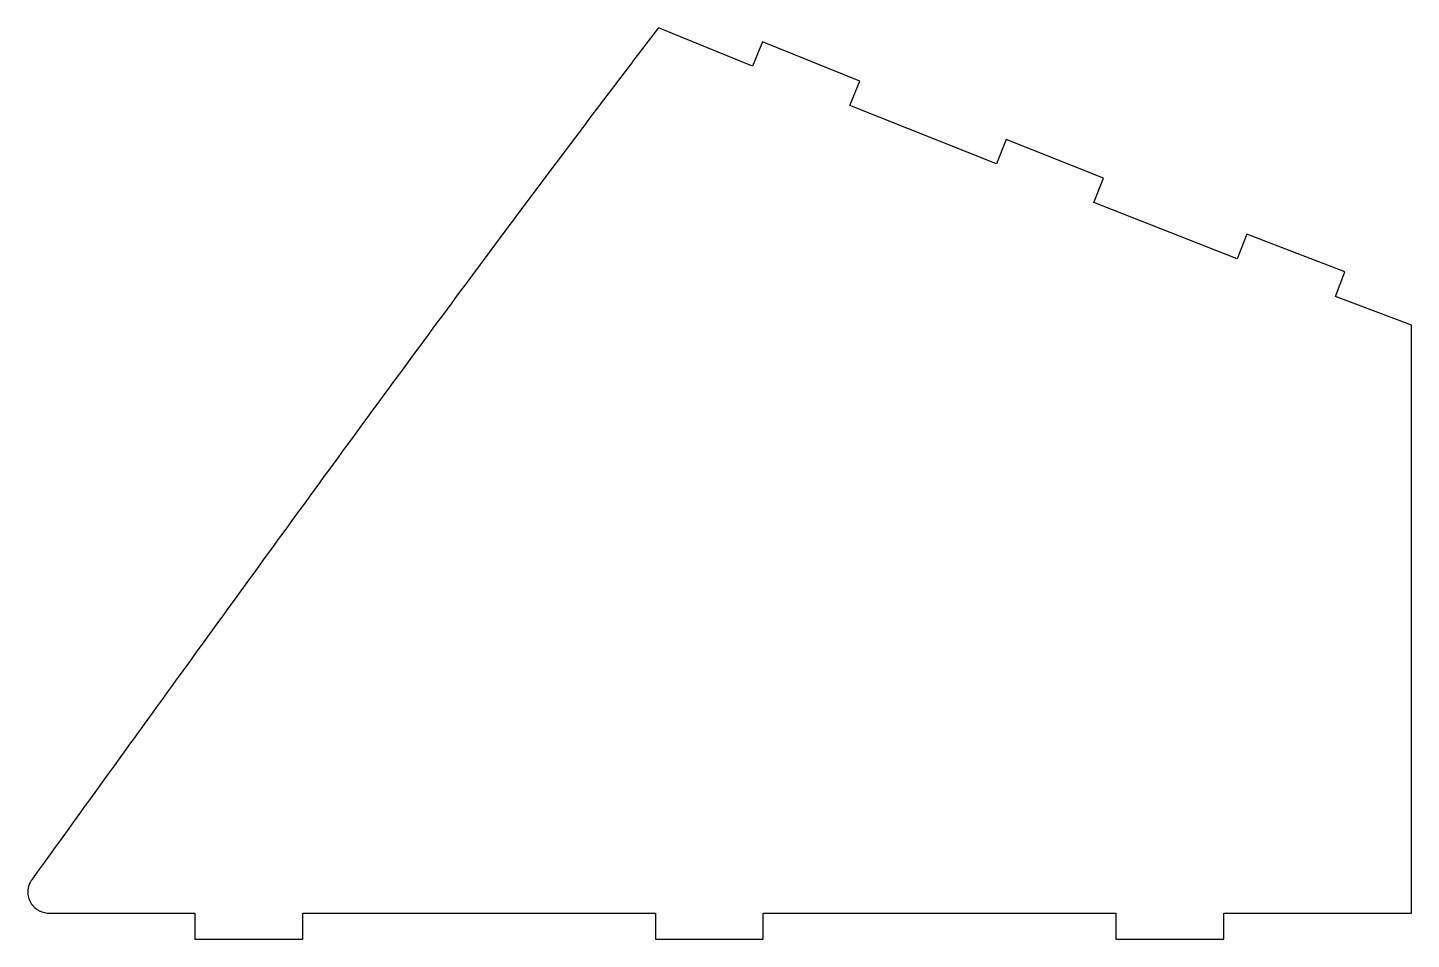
# Model space of a CAD drawing. Header units: millimetres. Extents: x -3 to 129, y -2 to 84.
import ezdxf

# ---------------------------------------------------------------- set-up
doc = ezdxf.new("R2010")
doc.units = ezdxf.units.MM

msp = doc.modelspace()

# ---------------------------------------------------------------- linework, layer by layer
at = {"color": 7, "linetype": 'Continuous', "lineweight": 25}
for p, q in [((65.82, 80.6), (56.86, 84.25)), ((66.75, 82.92), (65.82, 80.6)), ((76.02, 79.17), (66.75, 82.92)), ((75.09, 76.86), (76.02, 79.17)), ((89.02, 71.29), (75.09, 76.86)), ((89.94, 73.61), (89.02, 71.29)), ((99.23, 69.93), (89.94, 73.61)), ((98.31, 67.61), (99.23, 69.93)), ((111.95, 62.27), (98.31, 67.61)), ((112.85, 64.6), (111.95, 62.27)), ((122.18, 61.01), (112.85, 64.6)), ((121.29, 58.67), (122.18, 61.01)), ((128.52, 55.93), (121.29, 58.67)), ((128.52, 0), (128.52, 55.93)), ((-1.16, 0), (12.73, 0)), ((12.73, 0), (12.73, -2.5)), ((23.01, 0), (56.57, 0)), ((23.01, -2.5), (23.01, 0)), ((56.57, 0), (56.57, -2.5)), ((66.84, 0), (100.4, 0)), ((66.84, -2.5), (66.84, 0)), ((100.4, 0), (100.4, -2.5)), ((110.68, 0), (128.52, 0)), ((110.68, -2.5), (110.68, 0)), ((12.73, -2.5), (23.01, -2.5)), ((56.57, -2.5), (66.84, -2.5)), ((100.4, -2.5), (110.68, -2.5))]:
    msp.add_line(p, q, dxfattribs=at)
for points, knots in [([(56.86, 84.25), (56.02, 83.15), (54.34, 80.95), (51.82, 77.63), (49.3, 74.29), (46.77, 70.93), (44.24, 67.55), (40.14, 62.06), (34.3, 54.18), (27.01, 44.25), (19.5, 33.96), (12.64, 24.5), (5.11, 14.1), (0.2, 7.3), (-2.79, 3.17)], [0, 0, 0, 0, 0.041228, 0.082632, 0.124211, 0.165965, 0.207894, 0.25, 0.370289, 0.5, 0.617263, 0.75, 0.848141, 1, 1, 1, 1]), ([(-2.79, 3.17), (-2.82, 3.13), (-2.88, 3.04), (-2.95, 2.9), (-3.02, 2.75), (-3.07, 2.61), (-3.11, 2.46), (-3.14, 2.31), (-3.18, 2.02), (-3.15, 1.6), (-2.97, 1.08), (-2.65, 0.62), (-2.29, 0.33), (-1.97, 0.16), (-1.71, 0.07), (-1.44, 0.01), (-1.26, 0), (-1.16, 0)], [0, 0, 0, 0, 0.037338, 0.07381, 0.109611, 0.144943, 0.180018, 0.215053, 0.250265, 0.375069, 0.500029, 0.624833, 0.749794, 0.811709, 0.873273, 0.935661, 1, 1, 1, 1])]:
    msp.add_open_spline(points, degree=3, knots=knots, dxfattribs=at)

doc.saveas('drawing.dxf')
